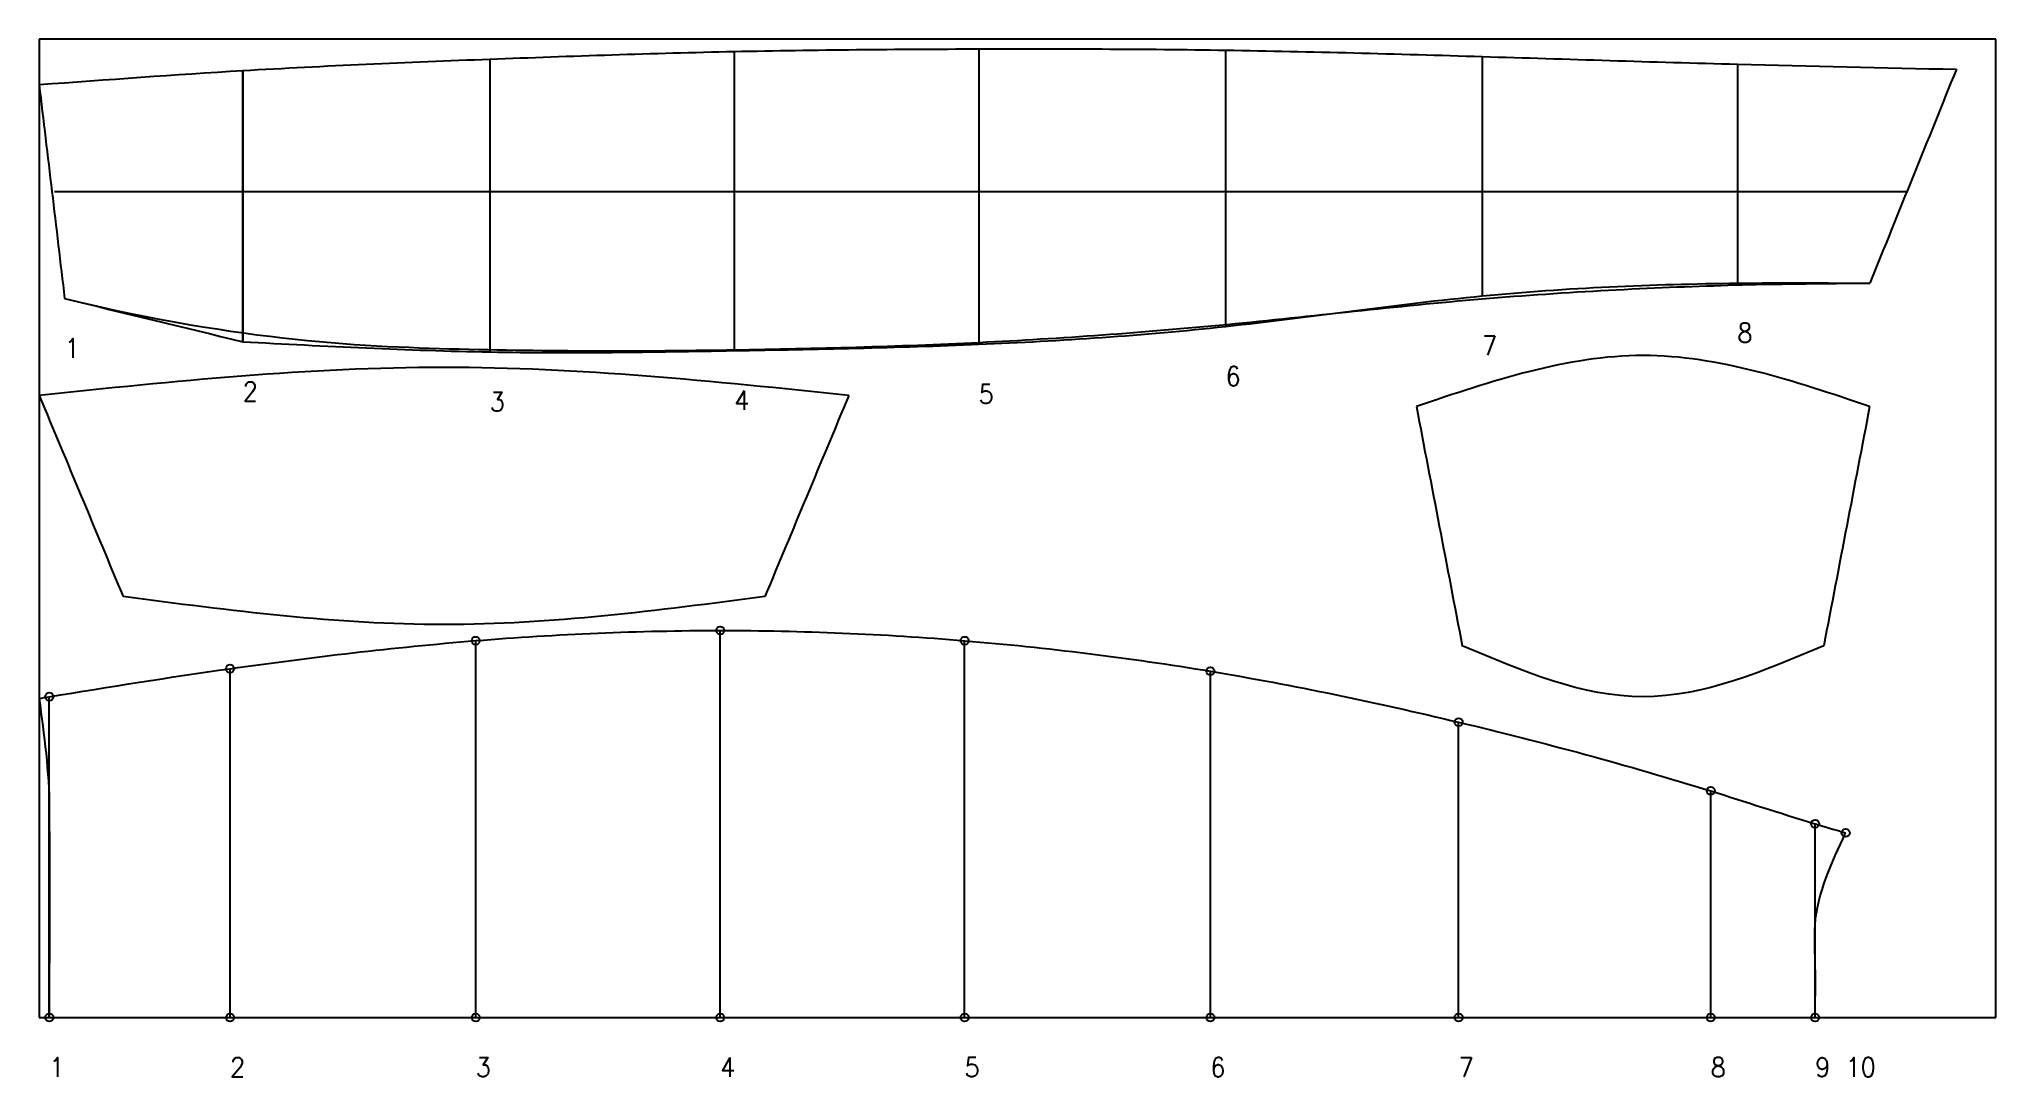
# Model space of a CAD drawing. Header units: millimetres. Extents: x 0 to 2440, y -74 to 1220.
import ezdxf
from ezdxf.enums import TextEntityAlignment as Align

# ---------------------------------------------------------------- set-up
doc = ezdxf.new("R2010")
doc.units = ezdxf.units.MM
doc.layers.get('0').update_dxf_attribs({"color": 18, "lineweight": 25, "true_color": 0x000000})
doc.styles.add('textstyle3', font='Standard')

# ---------------------------------------------------------------- blocks, each defined once
blk = doc.blocks.new('block 1')
for centre in [(531.8, 469.9), (836.6, 482.6), (1141.4, 469.9), (225.4, 435), (1447.8, 431.8), (0, 400.1), (1757.4, 368.3), (2071.7, 282.6), (2201.9, 241.6), (2240, 230.2), (0, 0), (225.4, 0), (531.8, 0), (836.6, 0), (1141.4, 0), (1447.8, 0), (1757.4, 0), (2071.7, 0), (2201.9, 0)]:
    blk.add_circle(centre, 5)
for points, knots in [([(-12.7, 397.9), (-8.5, 398.6), (70.8, 411.8), (251.7, 440.3), (530.4, 473.7), (836.6, 487), (1143, 473.9), (1450.9, 435.7), (1761.2, 370.4), (2012, 303), (2170.9, 250.7), (2227.3, 234), (2240, 230.2)], [0, 0, 0, 0, 12.874464, 240.988878, 549.360498, 854.424967, 1159.489435, 1468.236759, 1784.244973, 2110.050101, 2246.522392, 2286.294217, 2286.294217, 2286.294217, 2286.294217]), ([(-12.7, 397.9), (-6.5, 352.1), (0.2, 302.9), (0, 250), (0.1, 163.4), (0, 80), (0, 0)], [0, 0, 0, 0, 138.488751, 148.488751, 158.488751, 398.521251, 398.521251, 398.521251, 398.521251]), ([(2201.9, 0), (2202.2, 25.5), (2202.7, 63.8), (2199.1, 143.2), (2222.3, 192.6), (2240, 230.2)], [0, 0, 0, 0, 76.729167, 115.09375, 236.329806, 236.329806, 236.329806, 236.329806])]:
    blk.add_open_spline(points, degree=3, knots=knots)
for points in [[(531.8, 0), (531.8, 156.6), (531.8, 313.3), (531.8, 469.9)], [(836.6, 0), (836.6, 160.9), (836.6, 321.7), (836.6, 482.6)], [(1141.4, 0), (1141.4, 156.6), (1141.4, 313.3), (1141.4, 469.9)], [(225.4, 0), (225.4, 145), (225.4, 290), (225.4, 435)], [(1447.8, 0), (1447.8, 143.9), (1447.8, 287.9), (1447.8, 431.8)], [(0, 0), (0, 133.3), (0, 266.7), (0, 400.1)], [(1757.4, 0), (1757.4, 122.8), (1757.4, 245.5), (1757.4, 368.3)], [(2071.7, 0), (2071.7, 94.2), (2071.7, 188.4), (2071.7, 282.6)], [(2201.9, 0), (2201.9, 80.5), (2201.9, 161.1), (2201.9, 241.6)], [(0, 0), (734, 0), (1467.9, 0), (2201.9, 0)]]:
    blk.add_open_spline(points, degree=3)
at = {"style": 'textstyle3'}
for s, p in [('1', (0, -50)), ('2', (225.4, -50)), ('3', (531.8, -50)), ('4', (836.6, -50)), ('5', (1141.4, -50)), ('6', (1447.8, -50)), ('7', (1757.4, -50)), ('8', (2071.7, -50)), ('9', (2201.9, -50)), ('10', (2240, -50))]:
    blk.add_text(s, height=24, dxfattribs=at).set_placement(p, align=Align.TOP_LEFT)
blk = doc.blocks.new('block 2')
for points, knots in [([(0, 0), (84.6, 6.2), (271.8, 20), (560.8, 32.1), (866.7, 42.6), (1172.6, 45), (1483.6, 44.2), (1798.9, 35.2), (2102.6, 25.3), (2299.8, 21), (2390.8, 19.1)], [0, 0, 0, 0, 254.599566, 562.905799, 867.854591, 1172.671127, 1480.650218, 1800.5737, 2119.066162, 2392.189989, 2392.189989, 2392.189989, 2392.189989]), ([(254, -320.7), (356.6, -326.1), (560.8, -336.9), (866.8, -331.9), (1172.9, -326.2), (1484.4, -305.6), (1797.7, -257.8), (2066.5, -246.5), (2227.8, -247.4), (2282.8, -247.6)], [0, 0, 0, 0, 308.236744, 613.040879, 917.944214, 1226.720106, 1548.806492, 1867.552062, 2032.652062, 2032.652062, 2032.652062, 2032.652062])]:
    blk.add_open_spline(points, degree=3, knots=knots)
for points in [[(562, 31.8), (562, -90), (562, -211.7), (562, -333.4)], [(866.8, 41.3), (866.8, -83.1), (866.8, -207.4), (866.8, -331.8)], [(1171.6, 44.5), (1171.6, -78.3), (1171.6, -201.1), (1171.6, -323.8)], [(1479.5, 42.9), (1479.5, -72), (1479.5, -186.8), (1479.5, -301.6)], [(1799.4, 34.9), (1799.4, -64.6), (1799.4, -164), (1799.4, -263.5)], [(2117.7, 25.4), (2117.7, -65.6), (2117.7, -156.6), (2117.7, -247.6)], [(0, 0), (10.6, -88.9), (21.2, -177.9), (31.8, -266.8)], [(254, 17.5), (254, -95.2), (254, -208), (254, -320.7)], [(254, -320.7), (254, -208), (254, -95.2), (254, 17.5)], [(2390.8, 19.1), (2354.8, -69.8), (2318.8, -158.7), (2282.8, -247.6)], [(19.1, -133.3), (789.5, -133.3), (1560, -133.3), (2330.4, -133.3)], [(31.8, -266.8), (105.8, -284.8), (179.9, -302.7), (254, -320.7)]]:
    blk.add_open_spline(points, degree=3)
at = {"style": 'textstyle3'}
for s, p in [('1', (31.8, -316.8)), ('7', (1799.4, -313.5)), ('8', (2117.7, -297.6)), ('6', (1479.5, -351.6)), ('2', (254, -370.7)), ('3', (562, -383.4)), ('4', (866.8, -381.8)), ('5', (1171.6, -373.8))]:
    blk.add_text(s, height=24, dxfattribs=at).set_placement(p, align=Align.TOP_LEFT)
blk = doc.blocks.new('block 3')
for points in [[(282.6, 361.9), (188.4, 393.7), (0, 457.2), (-188.4, 393.7), (-282.6, 361.9)], [(-282.6, 361.9), (-263.5, 262.5), (-244.5, 163), (-225.4, 63.5)], [(282.6, 361.9), (263.5, 262.5), (244.5, 163), (225.4, 63.5)], [(225.4, 63.5), (150.3, 31.7), (0, -31.8), (-150.3, 31.7), (-225.4, 63.5)]]:
    blk.add_open_spline(points, degree=3)
blk = doc.blocks.new('block 4')
for points in [[(504.8, 285.7), (336.5, 303.2), (0, 338.1), (-336.6, 303.2), (-504.8, 285.7)], [(-504.8, 285.7), (-469.9, 202.1), (-435, 118.5), (-400.1, 34.9)], [(504.8, 285.7), (469.9, 202.1), (435, 118.5), (400.1, 34.9)], [(400.1, 34.9), (266.7, 17.5), (0, -17.5), (-266.7, 17.5), (-400.1, 34.9)]]:
    blk.add_open_spline(points, degree=3)

msp = doc.modelspace()

# ---------------------------------------------------------------- linework, layer by layer
for p, q in [((2440, 1220), (0, 1220)), ((0, 1220), (0, 0)), ((2440, 0), (2440, 1220)), ((0, 0), (2440, 0))]:
    msp.add_line(p, q)
msp.add_open_spline([(31.75, 896.5), (254, 842.675), (561.975, 829.975), (866.775, 831.5625), (1171.575, 839.5), (1479.55, 861.725), (1799.375, 899.825), (2117.725, 915.7), (2282.825, 915.7), (2282.825, 915.7)], degree=3)

# ---------------------------------------------------------------- block references
for name, p in [('block 2', (0, 1163.35)), ('block 4', (504.825, 490)), ('block 3', (2000, 400)), ('block 1', (12.7, 0))]:
    msp.add_blockref(name, p)

doc.saveas('drawing.dxf')
